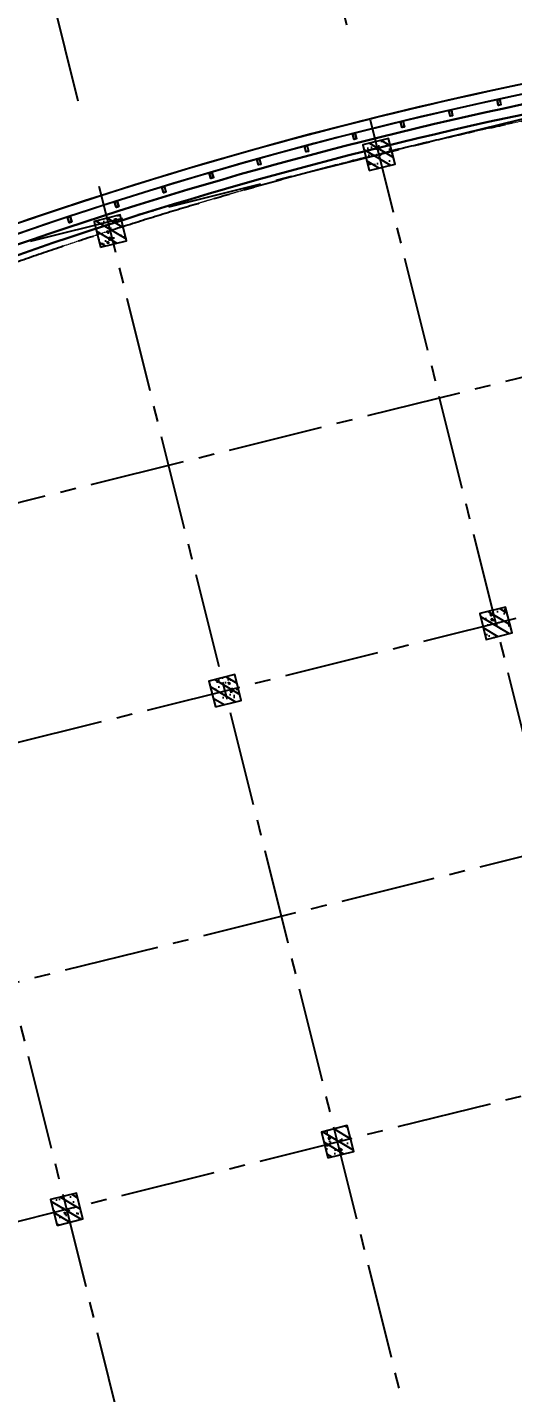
# Model space of a CAD drawing. Extents: x 138868 to 1251000, y -188972 to 132579.
# Drawn here: x 877506 to 892110, y 66777 to 107898 of the extents above; entities that cross this region are included whole.
import ezdxf
from ezdxf.enums import TextEntityAlignment as Align

# ---------------------------------------------------------------- set-up
doc = ezdxf.new("R2010")
doc.units = 0
doc.linetypes.add('CENTER2', pattern=[28.575000000000003, 19.05, -3.175, 3.175, -3.175])
doc.linetypes.add('DASHDOT', pattern=[1, 0.5, -0.25, 0, -0.25])
doc.layers.get('0').update_dxf_attribs({"color": 8})
doc.layers.get('Defpoints').update_dxf_attribs({"color": 8})
for name, color, linetype in [('#幕墙线-平面', 8, 'Continuous'), ('#标注', 8, 'Continuous'), ('#结构边线+内凹外凸边线', 8, 'Continuous'), ('#轴线', 8, 'CENTER2'), ('COLUMN', 8, 'Continuous'), ('dim', 8, 'Continuous'), ('建-填充', 8, 'Continuous'), ('数据中心轮廓线', 8, 'Continuous')]:
    doc.layers.add(name, color=color, linetype=linetype)
doc.layers.add('DOTE', color=8, linetype='DASHDOT', lineweight=5)
doc.layers.add('WALL', color=8, linetype='Continuous', lineweight=30)
doc.styles.add('JHZX', font='jrs.shx', dxfattribs={"width": 0.6, "bigfont": 'jhz.shx'})
doc.dimstyles.new('JZBZ-300', dxfattribs={"dimscale": 300, "dimtxt": 3, "dimasz": 1.5, "dimexe": 1, "dimexo": 1, "dimgap": 0.5, "dimtad": 1, "dimdec": 0, "dimdsep": 46, "dimtxsty": 'JHZX', "dimblk1": 'ARCHTICK', "dimblk2": 'ARCHTICK', "dimsah": 1, "dimcen": 0, "dimclrd": 1, "dimclre": 1, "dimclrt": 2, "dimadec": 1, "dimazin": 2, "dimtfac": 1, "dimtdec": 0, "dimtix": 1, "dimtmove": 0, "dimatfit": 3, "dimfxl": 1, "dimtolj": 1, "dimlwd": -1, "dimlwe": -1, "dimarcsym": 1})

# ---------------------------------------------------------------- blocks, each defined once
blk = doc.blocks.new('_FZH')
at = {"layer": '建-填充', "ltscale": 300}
h = blk.add_hatch(dxfattribs=at)
h.set_pattern_fill('钢筋混凝土', color=256, scale=0.1249999999999999, angle=-90.00000000000001)
h.set_pattern_definition([(315, (-0.5000000000000284, 0.5), (0.2209708691207961, 0.2209708691207959), []), (320, (-0.5000000000000284, 0.5), (-0.07844016872824407, -0.8965752282509413), [0.09374999999999993, -1.031249999999999]), (265, (-0.5000000000000284, 0.5), (0.9402401671250143, 0.1734391670162496), [0.07499999999999994, -0.8249999999999994]), (10.45139999999998, (-0.5065366750000067, 0.4252853999999786), (0.8617994275761914, -0.7231367271425267), [0.07967523749999997, -0.8764276399999996]), (316.1842, (-0.2500000000000284, 0.5), (-0.2068987679112728, -1.334051310782055), [0.1406249999999999, -1.546874999999999]), (6.635599999999983, (-0.2672416337500465, 0.3888290687499705), (1.217647338625552, -1.168328381935879), [0.1195128599999999, -1.314641249999999]), (261.1841999999999, (-0.2500000000000284, 0.5), (1.217648251156655, -1.168327431417034), [0.1124999999999999, -1.237499999999999]), (291, (-0.3125000000000284, 0.375), (-0.5032736133316734, -0.7461338151480765), [0.09374999999999993, -1.031249999999999]), (236, (-0.3125000000000284, 0.375), (0.9064375563085658, -0.3041441649019772), [0.07499999999999994, -0.8249999999999994]), (341.4514, (-0.3544395075000182, 0.3128222087499921), (0.4031631208874401, -1.050278285726862), [0.07967523749999997, -0.8764276399999996]), (307.5, (-0.5000000000000284, 0.5), (0.4161173172891392, -0.01519981914661343), [0, -0.8149999999999995, 0, -0.8374999999999995, 0, -0.8281249999999994]), (277.5, (-0.5000000000000284, 0.5), (0.49301463985295, -0.3288369218026856), [0, -0.4774999999999997, 0, -0.7962499999999995, 0, -0.3156249999999998]), (237.5, (-0.5000000000000284, 0.7787500000000023), (-0.02819358966797485, -0.6672780452155109), [0, -0.3124999999999999, 0, -0.9749999999999995, 0, -1.293749999999999]), (227.5, (-0.5000000000000284, 0.9037500000000023), (0.1251312279153969, -0.7289827116779823), [0, -0.4062499999999997, 0, -0.6474999999999995, 0, -0.9187499999999994])])
h.paths.add_polyline_path([(-0.5000000000000284, 0.5), (-0.5000000000000284, -0.5), (0.4999999999999716, -0.5), (0.4999999999999716, 0.5)])
at = {"layer": '#结构边线+内凹外凸边线'}
blk.add_lwpolyline([(-0.5000000000000284, -0.5), (0.4999999999999716, -0.5), (0.4999999999999716, 0.5), (-0.5000000000000284, 0.5)], close=True, dxfattribs=at)
blk = doc.blocks.new('*U3166')
blk.add_line((-8.960830237663566e-17, -20), (0, 0))
blk.add_circle((0, -24), 4)
at = {"style": 'JHZX', "width": 0.75}
blk.add_attdef('AXES', text='', height=4, dxfattribs=at).set_placement((0, -24), align=Align.MIDDLE_CENTER)
blk = doc.blocks.new('_ARCHTICK')
at = {"color": 0, "linetype": 'ByBlock', "const_width": 0.15}
blk.add_lwpolyline([(-0.5, -0.5), (0.5, 0.5)], dxfattribs=at)
blk = doc.blocks.new('*D3321')
at = {"layer": '#标注', "ltscale": 300, "transparency": 16777216}
for p, q in [((856190.8966844945, 99692.36909648811), (854993.744198457, 101943.8854600338)), ((1008530.367629015, 79636.49725693116), (1010269.463448736, 81501.44919732175))]:
    blk.add_line(p, q, dxfattribs=at)
blk.add_arc((918301.9844985469, -17121.59754685307), 134550.0001244242, 46.99999999366509, 117.9999999999995, dxfattribs=at)
at = {"layer": 'Defpoints', "color": 0, "ltscale": 300, "transparency": 16777216}
for p in [(962846.5674255192, 109840.9271025278), (856331.73815333, 99427.48481863044), (1008325.768120972, 79417.09114646802), (918301.9844985469, -17121.59754685307)]:
    blk.add_point(p, dxfattribs=at)
at = {"layer": '#标注', "ltscale": 300, "transparency": 16777216, "xscale": 450, "yscale": 450, "zscale": 450}
for p, rotation in [((855134.5856672928, 101679.0011821761), 207.9999999999995), ((1010064.863940693, 81282.04308685866), 316.9999999936651)]:
    blk.add_blockref('_ARCHTICK', p, dxfattribs=dict(at, rotation=rotation))
at = {"layer": '#标注', "ltscale": 300, "transparency": 16777216, "insert": (935942.5994007356, 116872.1755902018), "char_height": 900, "attachment_point": 5, "rotation": 352.4999999968323, "style": 'JHZX'}
blk.add_mtext('\\A1;71°', dxfattribs=at)
blk = doc.blocks.new('*D3314')
at = {"layer": '#标注', "ltscale": 300, "transparency": 16777216}
for p, q in [((918301.9844985477, 115178.4025755829), (918301.9844985477, 116528.4025775725)), ((886295.7176810894, 111248.52715826), (885969.1231215484, 112558.4263906631))]:
    blk.add_line(p, q, dxfattribs=at)
blk.add_arc((918301.9844985468, -17121.59754685317), 133350.0001244257, 89.9999999999996, 104.0000000000007, dxfattribs=at)
at = {"layer": 'Defpoints', "color": 0, "ltscale": 300, "transparency": 16777216}
for p in [(907452.805221465, 115786.3323978949), (918301.9844985477, 114878.4025755829), (886368.2942497693, 110957.4384403772), (918301.9844985468, -17121.59754685317)]:
    blk.add_point(p, dxfattribs=at)
at = {"layer": '#标注', "ltscale": 300, "transparency": 16777216, "xscale": 450, "yscale": 450, "zscale": 450}
for p, rotation in [((918301.9844985477, 116228.4025775725), 359.9999999999996), ((886041.6996902283, 112267.3376727803), 194.0000000000007)]:
    blk.add_blockref('_ARCHTICK', p, dxfattribs=dict(at, rotation=rotation))
at = {"layer": '#标注', "ltscale": 300, "transparency": 16777216, "insert": (901977.5859342634, 115829.9595890001), "char_height": 900, "attachment_point": 5, "rotation": 7.000000000000215, "style": 'JHZX'}
blk.add_mtext('\\A1;14°', dxfattribs=at)
blk = doc.blocks.new('*D3315')
at = {"layer": '#标注', "ltscale": 300, "transparency": 16777216}
for p, q in [((886295.7176810895, 111248.52715826), (885969.1231215484, 112558.4263906635)), ((856190.8966844945, 99692.36909648805), (855557.1100737993, 100884.3483486047))]:
    blk.add_line(p, q, dxfattribs=at)
blk.add_arc((918301.9844985472, -17121.59754685307), 133350.000124426, 104.0000000000008, 117.9999999999996, dxfattribs=at)
at = {"layer": 'Defpoints', "color": 0, "ltscale": 300, "transparency": 16777216}
for p in [(886368.2942497693, 110957.4384403773), (875621.7338599301, 109213.7448503133), (856331.7381533302, 99427.48481863039), (918301.9844985472, -17121.59754685307)]:
    blk.add_point(p, dxfattribs=at)
at = {"layer": '#标注', "ltscale": 300, "transparency": 16777216, "xscale": 450, "yscale": 450, "zscale": 450}
for p, rotation in [((886041.6996902283, 112267.3376727807), 14.00000000000074), ((855697.951542635, 100619.464070747), 207.9999999999996)]:
    blk.add_blockref('_ARCHTICK', p, dxfattribs=dict(at, rotation=rotation))
at = {"layer": '#标注', "ltscale": 300, "transparency": 16777216, "insert": (870298.5976123635, 107931.5006986087), "char_height": 900, "attachment_point": 5, "rotation": 21.00000000000008, "style": 'JHZX'}
blk.add_mtext('\\A1;14°', dxfattribs=at)
blk = doc.blocks.new('LZ')
at = {"layer": '#幕墙线-平面', "ltscale": 250}
for points in [[(-32.49999999988358, -9.730402962304652e-05, -0.414213562373095), (-40.00002245465294, 7.499880241084611), (-40.00051645992789, 172.4998802403279, -0.414213562373095), (-32.50053891458083, 179.9999026951264), (32.49946108506992, 180.0000973032147, -0.414213562373095), (39.99948353983928, 172.5001197580132), (39.9999775448814, 7.500119758740766, -0.4142135623730949), (32.49999999976717, 9.730400051921606e-05)], [(-32.50001796381548, 5.999902695941273, -0.4142135623730951), (-34.00002245488577, 7.499898204987403), (-34.00051645981148, 172.4998982042016, -0.4142135623730951), (-32.50052095076535, 173.9999026951555), (32.49947904876899, 174.0000973032147, -0.4142135623730951), (33.99948353983928, 172.5001017941977), (33.9999775448814, 7.500101794925286, -0.4142135623730951), (32.49998203583527, 6.000097303971415)]]:
    blk.add_lwpolyline(points, format="xyb", close=True, dxfattribs=at)

msp = doc.modelspace()

# ---------------------------------------------------------------- linework, layer by layer
at = {"layer": '#幕墙线-平面', "ltscale": 500}
msp.add_lwpolyline([(998285.7021367988, 80237.03399766423, 0.2860734634963688), (866144.3737756913, 97576.69969902467, 0.4324632496480859), (862392.3873621444, 86538.52766009257), (877125.2731387713, 58829.99946906487, 0.3897332674103929), (887336.5475836261, 55231.04394336417, -0.2739152575343032), (966866.7564053421, 44807.51845885115, 0.3893999561442285), (977654.2845651237, 45646.6890394357), (999058.200471947, 68599.57872991194, 0.4327152502695922)], format="xyb", close=True, dxfattribs=at)
msp.add_lwpolyline([(866144.3739002969, 97576.69966680114, 0.4324632496197469), (862392.3874869961, 86538.52762810932), (877125.2732638898, 58829.99943657988, 0.3897332673906265), (887336.5477104676, 55231.04391210387, -0.2124371498010051), (951317.533810321, 54318.83629549388, 0.3893999562089555), (961622.6773407378, 57617.16739056236), (977172.2098301607, 84878.39989842544, 0.4327152502067482), (973743.2372546513, 96026.01245414908, 0.2242489846275923), (866144.3739002966, 97576.69966680091)], format="xyb", dxfattribs=at)
at = {"layer": '#幕墙线-平面'}
msp.add_lwpolyline([(998095.2647136045, 80005.22893333831, 0.2860734634963688), (866268.5585628813, 97303.60971636232, 0.432463249648085), (862657.2716399438, 86679.36912903795), (877390.1574166291, 58970.84093790059, 0.3897332674103919), (887218.5090697727, 55506.8462443829, -0.2739152575343032), (967051.8826010546, 45043.58686347376, 0.3893999561442295), (977434.8784545485, 45851.28854735848), (998838.7943614612, 68804.17823793064, 0.4327152502695888), (998095.264720533, 80005.2289276463)], format="xyb", dxfattribs=at)
at = {"layer": '#幕墙线-平面', "ltscale": 300}
msp.add_lwpolyline([(866268.5586875654, 97303.60968417418, 0.432463249619747), (862657.2717648009, 86679.36909704446), (877390.1575417477, 58970.84090541583, 0.3897332673906247), (887218.5091965785, 55506.84621310746, -0.2124371498010051), (951443.3872383656, 54591.16131206322, 0.3893999562089572), (961362.0878863917, 57765.80499106646), (976911.6203758148, 85027.03749892954, 0.4327152502067479), (973611.2342718868, 95756.61458381359, 0.2242489846275924)], format="xyb", close=True, dxfattribs=at)
at = {"layer": '#轴线', "ltscale": 150}
for p, q in [((856809.0132099749, 96270.12496457488), (907391.3070538342, 108881.7072678914)), ((902001.0163439424, 48258.01495860034), (887819.8257310484, 105135.6638836286)), ((891571.8988976562, 55364.97021248547), (879669.3416303317, 103103.5199605917)), ((858635.5235217521, 88944.3922311911), (909217.8173656119, 101555.9745345077)), ((883421.4147969377, 53332.82628944836), (871518.8575296127, 101071.3760375543)), ((860328.9768452672, 82152.32192952588), (910911.2706890982, 94763.9042328361)), ((862022.4301144644, 75360.2518455938), (912604.7239582958, 87971.83414890448)), ((863715.883383662, 68568.18176166201), (914298.1772274938, 81179.76406497252))]:
    msp.add_line(p, q, dxfattribs=at)
msp.add_arc((918301.9845202272, -17121.59760284243), 124899.9999998406, 45.62366798156813, 118.9562780656252, dxfattribs=at)
at = {"layer": 'dim', "ltscale": 300}
for points in [[(909963.945715663, 98578.4023309304), (907511.2838960048, 108415.4915936626, 0.08546788528828636), (866144.3739002969, 97576.19505117892, 0.4324632496197455), (862392.3874869961, 86538.02301248722), (877125.2732638898, 58829.49482095783, 0.3897332673906265), (887336.5477104676, 55230.53929648176, -0.2124371498010051), (951317.533810321, 54318.33167987183, 0.3893999562089553), (961622.6773407378, 57616.66277494014), (977172.2098301607, 84877.8952828034, 0.4327152502067507), (973743.2372546513, 96025.50783852703, 0.09273048928582212), (929092.6849368347, 108415.4916114839), (926640.0230481792, 98578.40207202872)], [(909729.5600268035, 98278.40233456931), (907282.1497937301, 108094.4286339566, 0.08495546336409823), (866268.5586874872, 97303.10506851663, 0.4324632496197475), (862657.2717648002, 86678.86448142375), (877390.1575417477, 58970.3362897936, 0.3897332673906237), (887218.5091965788, 55506.3415974853, -0.212437149801005), (951443.3872383656, 54590.65669644106, 0.3893999562089543), (961362.0878863917, 57765.30037544435), (976911.6203758148, 85026.53288330755, 0.4327152502067534), (973611.234271887, 95756.10996819154, 0.09221741090204245), (929321.8190390503, 108094.4286515407), (926874.4087352243, 98278.40206838981)]]:
    msp.add_lwpolyline(points, format="xyb", close=True, dxfattribs=at)
at = {"layer": 'DOTE'}
msp.add_arc((918301.9845455997, -17121.59765952924), 124899.9999994387, 46.00000001977925, 121.0000000005282, dxfattribs=at)
at = {"layer": 'WALL'}
for centre, radius, start, end in [((918301.9818219622, -17121.60076683486), 125399.9999977754, 95.94382022528659, 111.9036595915423), ((918301.981821961, -17121.6007668344), 125099.9999977749, 95.94480638047848, 111.9026734414982)]:
    msp.add_arc(centre, radius, start, end, dxfattribs=at)
at = {"layer": '数据中心轮廓线'}
msp.add_lwpolyline([(965305.915565616, 99782.76689794258, 0.07427249536410932), (929092.6849368347, 108415.4916114841), (926640.0230481795, 98578.40207202872), (909963.945715663, 98578.4023309304), (907511.2838960048, 108415.4915936626, 0.07427249553223203), (871298.0535004537, 99782.76695935108)], format="xyb", dxfattribs=at)

# ---------------------------------------------------------------- block references
at = {"layer": '#幕墙线-平面', "ltscale": 300}
for p, rotation in [((891681.2935939098, 105727.7116459568), 192.2266595282788), ((890226.8067700888, 105403.493849678), 192.9059098733127), ((888776.2657174617, 105062.0560738893), 193.5851602183465), ((887329.8742994964, 104703.446305298), 194.2644105633805), ((885887.8357964593, 104327.714944016), 194.9436609084143), ((884450.3528768444, 103934.9147964758), 195.6229112534483), ((883017.6275688899, 103525.1010680099), 196.3021615984821), ((881589.8612321853, 103098.3313550905), 196.981411943516), ((880167.2545293705, 102654.6656372361), 197.6606622885498), ((878750.0073979353, 102194.1662685815), 198.3399126335839)]:
    msp.add_blockref('LZ', p, dxfattribs=dict(at, rotation=rotation))
at = {"layer": '#标注'}
ref = msp.add_blockref('*U3166', (887112.8658401698, 107971.1249019449), dxfattribs=dict(at, xscale=-300.0000000000002, yscale=300.0000000000002, zscale=300.0000000000001, rotation=193.9999999999983))
ref.add_attrib('AXES', 'A4', dxfattribs={"layer": '0', "height": 1200, "rotation": 13.99999999999824, "style": 'JHZX', "width": 0.7500000000000003}).set_placement((885371.0281918524, 114957.2541311322), align=Align.MIDDLE_CENTER)
ref = msp.add_blockref('*U3166', (879026.0510834111, 105683.6174209047), dxfattribs=dict(at, xscale=-300.0000000000002, yscale=300.0000000000002, zscale=300.0000000000001, rotation=193.9999999999983))
ref.add_attrib('AXES', 'A3', dxfattribs={"layer": '0', "height": 1200, "rotation": 13.99999999999824, "style": 'JHZX', "width": 0.7500000000000003}).set_placement((877284.2134350936, 112669.746650092), align=Align.MIDDLE_CENTER)
at = {"layer": 'COLUMN'}
for p, xscale, yscale, zscale, rotation in [((888085.9398101859, 104068.3386088784), 800.00000000034, 800.00000000034, 800.00000000034, 13.99999999997211), ((880003.867856632, 101761.8085503789), 800.00000000034, 800.00000000034, 800.00000000034, 13.99999999997211), ((891605.9033911624, 89950.53579156322), 799.9999999991824, 799.9999999991824, 799.9999999991824, 13.9999999999842), ((883455.4192904448, 87918.39186852524), 799.9999999991965, 799.9999999991965, 799.9999999991965, 13.99999999998824), ((886842.3258831571, 74334.2514829291), 800.0000000012578, 800.0000000012578, 800.0000000012578, 13.99999999996002), ((878691.841782439, 72302.10755989223), 799.9999999999868, 799.9999999999868, 799.9999999999868, 14.00000000000849)]:
    msp.add_blockref('_FZH', p, dxfattribs=dict(at, xscale=xscale, yscale=yscale, zscale=zscale, rotation=rotation))

# ---------------------------------------------------------------- dimensions: what is measured, and where the dimension line sits
at = {"layer": '#标注', "ltscale": 300}
for base, center, p1, p2, picture, middle in [((962846.5674255192, 109840.9271025278), (918301.9844985469, -17121.59754685307), (1008325.768120972, 79417.09114646801), (856331.73815333, 99427.48481863044), '*D3321', (935942.5994007356, 116872.1755902018)), ((907452.805221465, 115786.3323978949), (918301.9844985469, -17121.59754685318), (918301.9844985479, 114878.402575583), (886368.2942497693, 110957.4384403772), '*D3314', (901977.5859342633, 115829.9595890001)), ((875621.7338599301, 109213.7448503133), (918301.9844985469, -17121.59754685307), (886368.2942497693, 110957.4384403772), (856331.73815333, 99427.48481863039), '*D3315', (870298.5976123636, 107931.5006986088))]:
    dim = msp.add_angular_dim_3p(base=base, center=center, p1=p1, p2=p2, dimstyle='JZBZ-300', override={"dimclrd": 256, "dimclre": 256, "dimclrt": 256}, dxfattribs=at)
    dim.commit()
    dim.dimension.update_dxf_attribs({"geometry": picture, "text_midpoint": middle})

doc.saveas('drawing.dxf')
